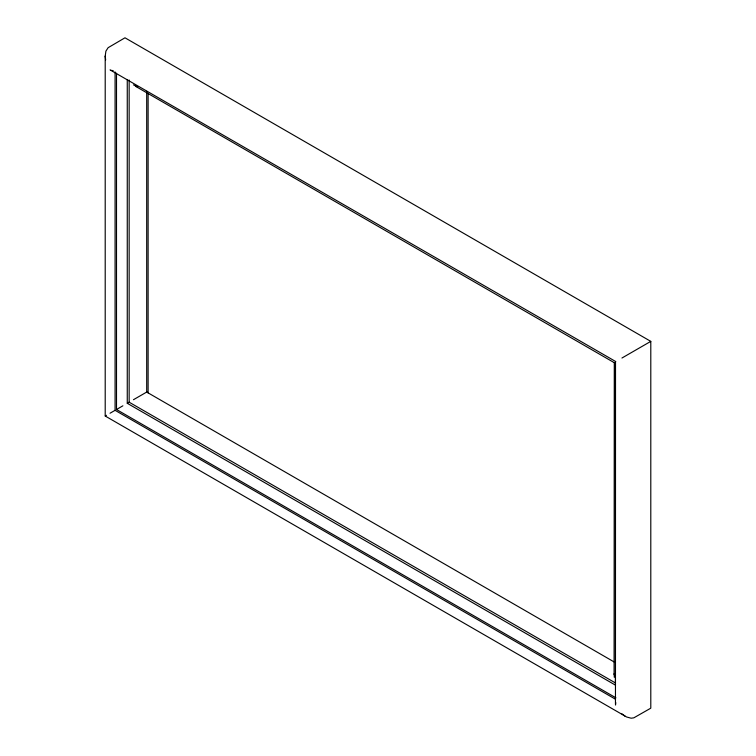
<?xml version="1.0" encoding="UTF-8"?>
<svg xmlns="http://www.w3.org/2000/svg" width="756" height="756" viewBox="0 0 756 756"><rect width="100%" height="100%" fill="white"/><g stroke="black" fill="none" stroke-linecap="round" stroke-linejoin="round"><path stroke-width="1.13" d="M105.207 56.105L105.897 51.153L108.127 47.685L124.986 37.8L650.793 341.372L650.793 708.174L633.812 717.841L631.147 718.2L626.62 717L105.207 416.027L105.207 56.105L105.651 59.941M615.535 705.055L615.79 702.645M614.288 677.3L614.203 673.549M105.254 415.989L106.483 415.29M110.055 413.22L115.082 410.319L615.271 699.102M116.5 73.19L116.5 409.506L122.888 405.811M127.263 79.928L127.263 403.288L129.153 402.201L615.289 682.866M133.472 399.707L147.136 391.816M614.08 674.702L614.288 362.455M615.79 361.585L110.055 69.892M621.952 358.023L650.793 341.372M113.192 70.648L110.622 70.308M137.724 87.072L133.472 84.852M135.607 86.335L614.08 362.578M614.694 662.265L146.702 392.071L146.702 91.296M127.263 403.288L615.45 685.144L615.478 361.765L615.46 704.365M116.5 409.506L615.904 697.826M625.051 716.149L621.952 713.853M148.11 93.3L148.11 392.884M129.153 80.023L129.153 402.201M115.082 71.924L115.082 410.319"/></g></svg>
